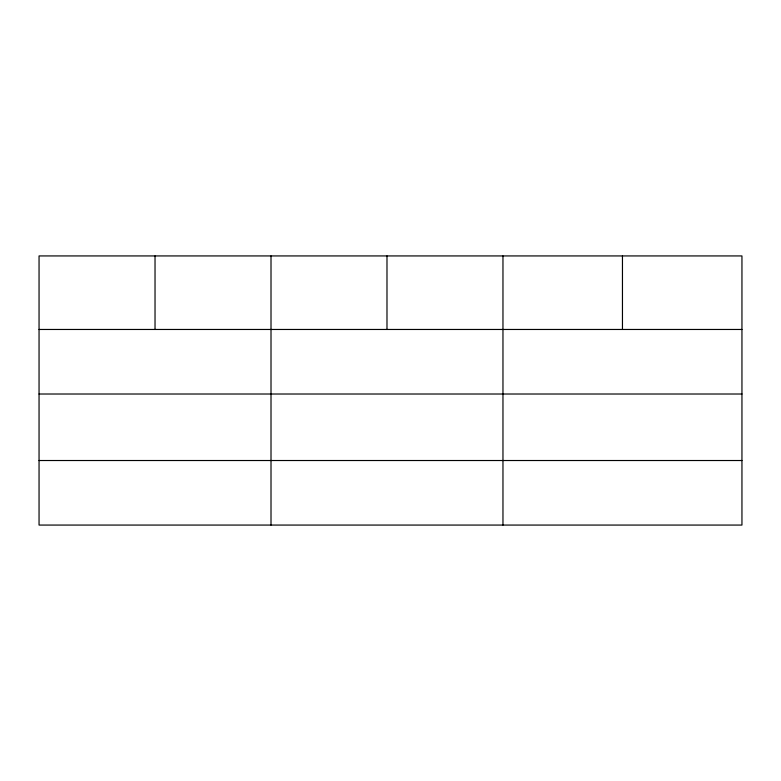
<?xml version="1.0" encoding="UTF-8"?>
<svg xmlns="http://www.w3.org/2000/svg" width="781" height="781" viewBox="0 0 781 781"><rect width="100%" height="100%" fill="white"/><g stroke="black" fill="none" stroke-linecap="round" stroke-linejoin="round"><path stroke-width="1.17" d="M741.95 394.014L741.95 255.934L39.05 255.934L39.05 525.066L741.95 525.066L741.95 394.014L39.05 394.014M39.05 329.465L741.95 329.465M39.05 460.517L741.95 460.517M622.457 255.934L622.457 329.465M502.964 255.934L502.964 525.066M386.985 255.934L386.985 329.465M271.007 255.934L271.007 525.066M155.029 255.934L155.029 329.465"/></g></svg>
